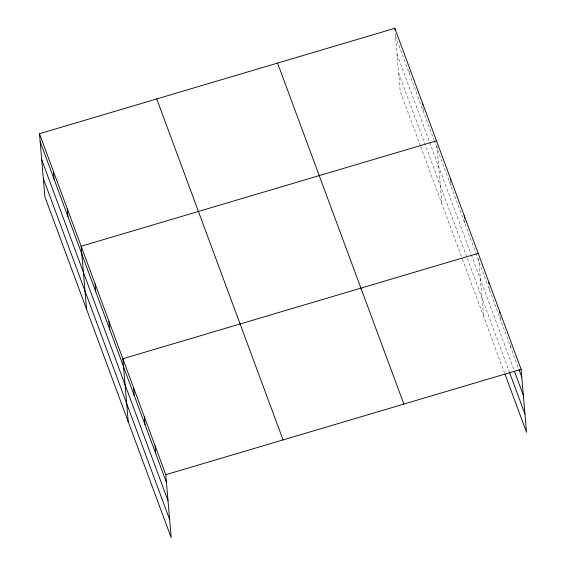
<?xml version="1.0" encoding="UTF-8"?>
<svg xmlns="http://www.w3.org/2000/svg" width="566" height="566" viewBox="0 0 566 566"><rect width="100%" height="100%" fill="white"/><g stroke="black" fill="none" stroke-linecap="round" stroke-linejoin="round"><path stroke-width="0.42" stroke-dasharray="2.83 2.12" d="M395.485 36.146L433.846 139.703M434.15 140.517L475.525 252.231M475.829 253.044L518.725 368.855M397.049 54.35L429.368 141.599M429.665 142.413L471.046 254.12M471.351 254.941L513.843 369.662M398.655 73.106L509.011 371.027M420.453 145.936L400.212 91.303L395.259 33.535M420.75 146.75L462.132 258.464M462.436 259.278L504.433 372.669M510.758 344.659L511.056 348.147M500.019 315.679L500.323 319.167M489.364 287.563L489.583 290.181M478.624 258.584L483.576 316.359M464.658 220.202L464.955 223.69M450.536 180.08L451.06 186.179M436.945 146.056L441.897 203.831M422.972 107.674L423.276 111.162M409.154 71.04L409.381 73.658"/><path stroke-width="0.85" d="M39.478 133.71L165.788 474.697L171.187 537.7L44.877 196.713L39.478 133.71L394.813 28.3L521.123 369.287L526.522 432.29L505.049 374.324M436.492 140.828L81.157 246.238L86.563 309.241M478.178 253.349L122.843 358.759L128.241 421.762M165.788 474.697L521.123 369.287M519.029 369.683L521.795 377.133M514.459 371.317L523.352 395.337M509.315 371.855L524.958 414.086M277.552 63.088L403.862 404.067M156.74 98.923L283.042 439.909M40.151 141.557L166.461 482.543M41.714 159.761L168.017 500.747M43.32 178.516L169.623 519.496M499.651 311.314L499.799 313.062M488.911 282.335L489.059 284.075M464.283 215.844L464.509 218.455M450.387 178.332L450.536 180.08M422.604 103.316L422.752 105.064M394.813 28.3L394.962 30.048M155.049 445.711L155.721 453.557M144.316 416.725L144.988 424.578M133.576 387.745L134.248 395.592M108.948 321.255L109.62 329.101M95.053 283.743L95.725 291.589M67.269 208.727L67.941 216.573M53.374 171.222L54.046 179.068"/></g></svg>
